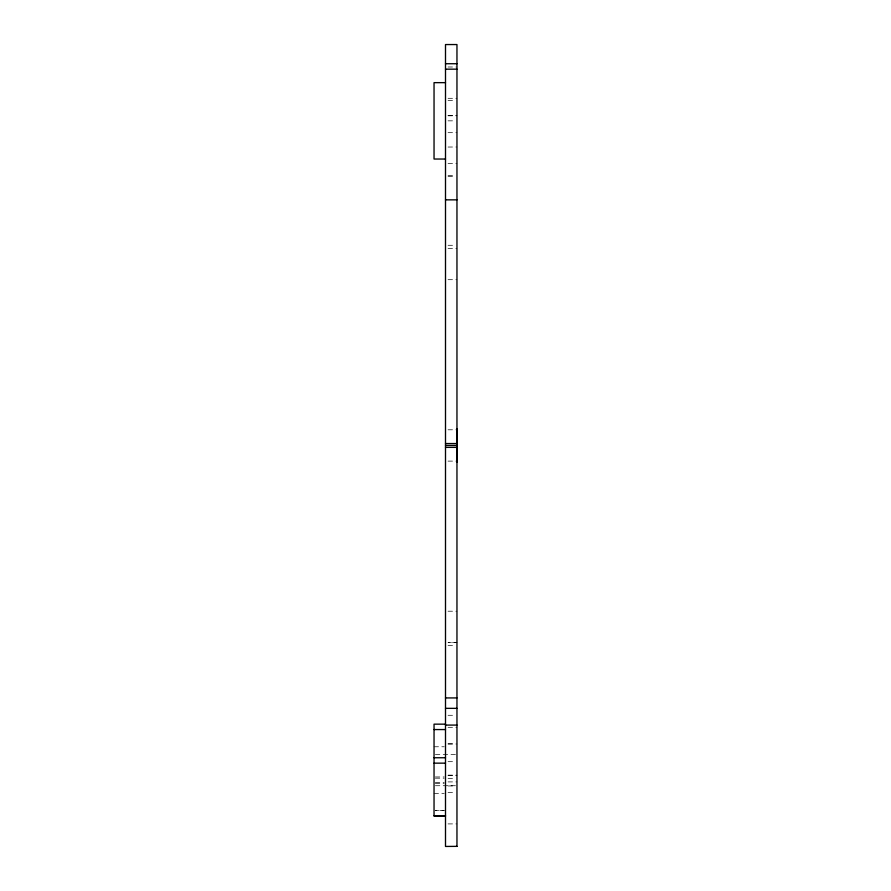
<?xml version="1.0" encoding="UTF-8"?>
<svg xmlns="http://www.w3.org/2000/svg" width="891" height="891" viewBox="0 0 891 891"><rect width="100%" height="100%" fill="white"/><g stroke="black" fill="none" stroke-linecap="round" stroke-linejoin="round"><path stroke-width="0.67" stroke-dasharray="4.46 3.34" d="M448.05 67.003L456.96 67.003M448.05 98.3L456.96 98.3M448.05 100.438L455.68 100.438M448.05 115.685L456.96 115.685M448.05 115.774L456.96 115.774M448.05 120.842L455.68 120.842M448.05 132.681L456.96 132.681M448.05 147.037L456.96 147.004M448.05 163.632L456.96 163.61M448.05 175.638L455.68 175.638M448.05 176.407L455.68 176.407M448.05 245.281L455.68 245.281M448.05 248.411L456.96 248.4M448.05 279.696L456.96 279.707M448.05 429.796L456.96 429.807M448.05 461.115L456.96 461.104M448.05 611.204L456.96 611.215M448.05 645.641L455.68 645.641M448.05 715.284L455.68 715.284M448.05 727.312L456.96 727.312M448.05 743.851L455.68 743.851M448.05 743.996L456.96 743.996M434.04 746.769L444.23 746.769M435.387 754.41L456.96 754.41M448.05 761.694L455.68 761.694M448.05 775.159L456.96 775.159M448.05 775.315L456.96 775.315M435.32 776.963L444.23 776.963M435.32 778.166L444.23 778.166M448.05 778.444L455.68 778.444M448.05 781.908L456.96 781.908M435.32 782.365L444.23 782.365M435.32 783.568L444.23 783.568M435.387 785.728L456.96 785.728M448.05 785.951L455.68 785.951M448.05 792.611L455.68 792.611M434.04 793.369L444.23 793.369M448.05 823.908L456.96 823.908M456.96 642.511L448.05 642.5L456.96 642.511M444.23 810.465L435.32 810.465L444.23 810.576"/><path stroke-width="1.34" d="M456.96 462.251L456.96 428.66M445.5 63.729L456.96 63.729M445.5 69.164L456.96 69.164M445.5 82.651L434.04 82.651L434.04 159.032L445.5 159.032M445.5 199.851L456.96 199.851M445.5 443.551L456.894 443.551M445.5 445.455L456.894 445.455M445.5 447.36L456.894 447.36M445.5 697.931L456.96 697.931M445.5 708.345L456.96 708.345M445.5 724.16L434.04 724.16L434.04 815.978L445.5 815.978M445.5 725.085L456.96 725.085M434.04 729.562L445.5 729.562M434.04 757.751L445.5 757.751M434.04 763.153L445.5 763.153M434.04 815.866L445.5 815.866M456.96 846.361L445.5 846.45L445.5 44.55L456.96 44.55L456.96 846.45"/></g></svg>
